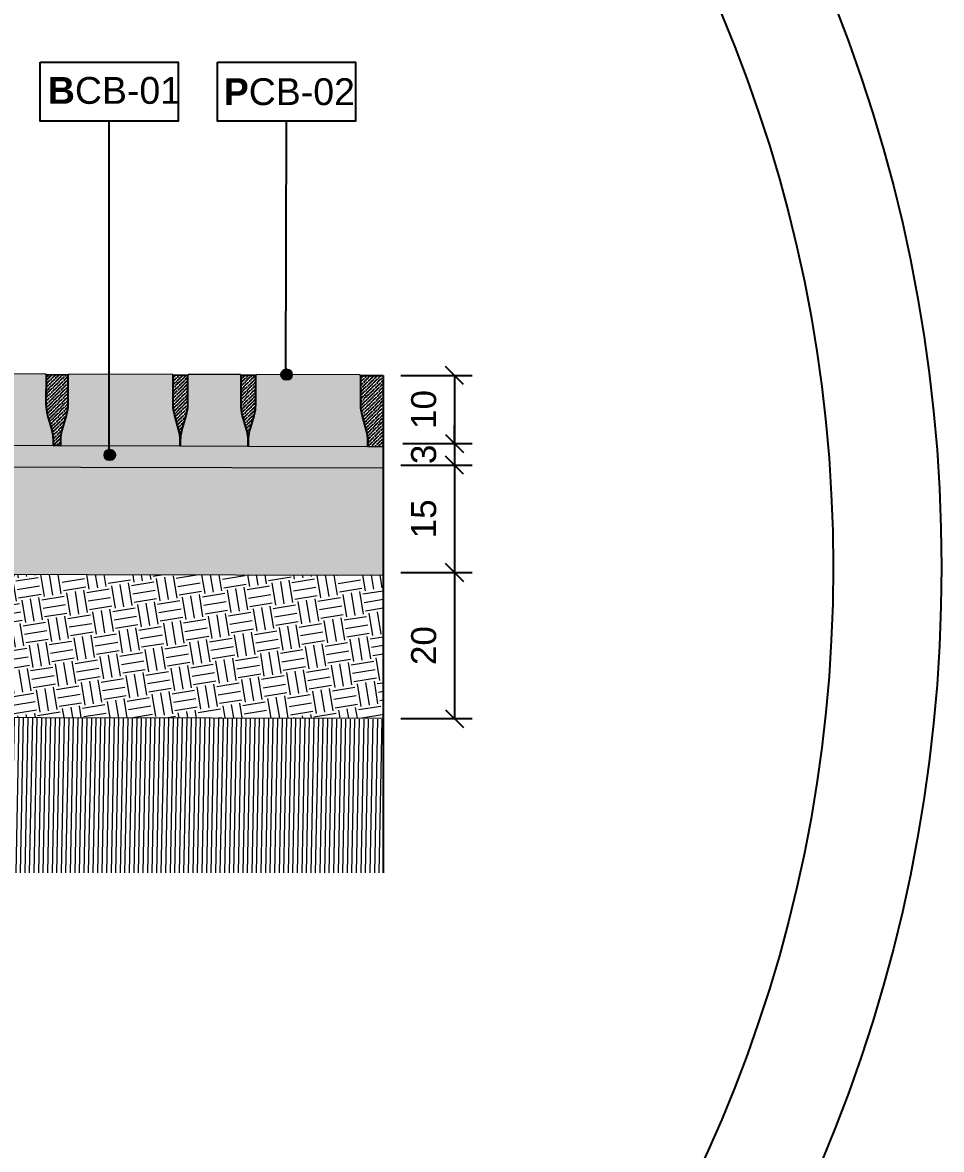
# Model space of a CAD drawing. Header units: metres. Extents: x -325 to 301, y -147 to 149.
# Drawn here: x 25.106 to 26.392, y 75.306 to 76.882 of the extents above; entities that cross this region are included whole.
import ezdxf

# ---------------------------------------------------------------- set-up
doc = ezdxf.new("R2010")
doc.units = ezdxf.units.M
doc.layers.get('Defpoints').update_dxf_attribs({"lineweight": 13})
doc.layers.add('-aux', color=50, linetype='Continuous', plot=False)
doc.layers.add('-AUX_MON', color=3, linetype='Continuous', plot=False)
doc.layers.add('0-TX-1_25', color=7, linetype='Continuous', true_color=0x3f4f7f)
doc.layers.add('EIT_3 TR sorra', color=7, linetype='Continuous', true_color=0xd8ceb0)
doc.layers.add('03-TR-Paviment_05_Open Joint Precast Pavements', color=7, linetype='Continuous', lineweight=5, true_color=0xb3b3b3)
doc.layers.add('3-TR tot_u', color=7, linetype='Continuous', lineweight=5, true_color=0x787878)
for name, color, linetype, lineweight in [('1-CM', 7, 'Continuous', 0), ('3-TR Seleccionat', 44, 'Continuous', 0), ('3-TR Tot-u', 37, 'Continuous', 0)]:
    doc.layers.add(name, color=color, linetype=linetype, lineweight=lineweight)
for name, color, linetype in [('1-SECCIÓ', 1, 'Continuous'), ('A-KEYPLAN_HATCH', 7, 'Continuous'), ('A_TEXT_2', 7, 'Continuous')]:
    doc.layers.add(name, color=color, linetype=linetype)
doc.styles.get("Standard").update_dxf_attribs({"font": 'arial.ttf'})
doc.dimstyles.new('ISO-25', dxfattribs={"dimtxt": 0.1, "dimasz": 0.1, "dimexe": 0.1, "dimexo": 0.1, "dimgap": 0.1, "dimtad": 1, "dimdec": 0, "dimlfac": 100, "dimzin": 9, "dimtxsty": 'Standard', "dimblk": 'OBLIQUE', "dimcen": 0.1, "dimadec": 0, "dimazin": 0, "dimtfac": 1, "dimtdec": 0, "dimtmove": 0, "dimatfit": 3, "dimldrblk": 'OBLIQUE', "dimfxl": 1, "dimarcsym": 0})
pattern_1 = [(44.29627933813831, (-4.012107408320698, 6.142735604438613), (0.001891461180019339, 0.006614238622742778), [0.00853281250000006, -0.001706562500000013, 0, -0.001706562500000013])]

# ---------------------------------------------------------------- blocks, each defined once
blk = doc.blocks.new('hatch keyplan 2')
at = {"layer": 'A-KEYPLAN_HATCH'}
blk.add_lwpolyline([(0, 0.005476596624248486), (0.012874798693294, 0.005476596623793739), (0.012874798693294, -2.273736754432321e-13), (0, 0)], close=True, dxfattribs=at)
blk = doc.blocks.new('hatch keyplan')
at = {"layer": 'A-KEYPLAN_HATCH'}
blk.add_blockref('hatch keyplan 2', (1.430579833341536, 0.8521467901477053), dxfattribs=at)
blk = doc.blocks.new('PCB03')
at = {"layer": 'A-KEYPLAN_HATCH'}
blk.add_blockref('hatch keyplan', (-1.42957983326266, -0.8521467901535917), dxfattribs=at)
at = {"layer": 'A_TEXT_2', "insert": (0.0002022692309803231, 0.0039881901570753), "char_height": 0.0025, "attachment_point": 1}
blk.add_mtext_dynamic_manual_height_columns('\\pi0.00139;{\\fArial|b1|i0|c0|p34;P}CB-02', width=0.01456192034901793, gutter_width=0.015, heights=[0], dxfattribs=at)
blk = doc.blocks.new('B-CB01')
at = {"layer": 'A-KEYPLAN_HATCH'}
blk.add_blockref('hatch keyplan', (-1.430579833341536, -0.8521467901477052), dxfattribs=at)
at = {"layer": 'A_TEXT_2', "insert": (-0.0007977308478921419, 0.004105509799023688), "char_height": 0.0025, "attachment_point": 1}
blk.add_mtext_dynamic_manual_height_columns('\\pi0.00152;{\\fArial|b1|i0|c0|p34;B}CB-01', width=0.01456192034901793, gutter_width=0.015, heights=[0], dxfattribs=at)
blk = doc.blocks.new('_Oblique')
at = {"color": 0, "lineweight": -2}
blk.add_line((-0.499999999995058, -0.4999999998130015), (0.500000000028669, 0.500000000163238), dxfattribs=at)
blk = doc.blocks.new('*D1039')
at = {"layer": '0-TX-1_25', "color": 0, "lineweight": -2, "transparency": 16777216}
for p, q in [((25.63580998752723, 76.38857247029402), (25.73562863155961, 76.38857247029402)), ((25.71062863155961, 76.38857247029402), (25.71062863155961, 76.29331485387964)), ((25.63820845521457, 76.29331485387964), (25.73562863155961, 76.29331485387964))]:
    blk.add_line(p, q, dxfattribs=at)
at = {"layer": 'Defpoints', "color": 0, "transparency": 16777216}
for p in [(25.61080998752723, 76.38857247029402), (25.61320845521458, 76.29331485387964), (25.71062863155961, 76.29331485387964)]:
    blk.add_point(p, dxfattribs=at)
at = {"layer": '0-TX-1_25', "color": 0, "lineweight": -2, "transparency": 16777216, "xscale": 0.025, "yscale": 0.025, "zscale": 0.025}
for p, rotation in [((25.71062863155961, 76.38857247029402), 90), ((25.71062863155961, 76.29331485387964), 270)]:
    blk.add_blockref('_Oblique', p, dxfattribs=dict(at, rotation=rotation))
at = {"layer": '0-TX-1_25', "color": 0, "transparency": 16777216, "insert": (25.66775857698936, 76.34094366208681), "char_height": 0.035, "attachment_point": 5, "rotation": 90}
blk.add_mtext('10', dxfattribs=at)
blk = doc.blocks.new('*D1036')
at = {"layer": '0-TX-1_25', "color": 0, "lineweight": -2, "transparency": 16777216}
for p, q in [((25.71062863155964, 76.29331485387964), (25.71062863155964, 76.31831485387964)), ((25.63820845521457, 76.29331485387964), (25.73562863155963, 76.29331485387964)), ((25.71062863155964, 76.29331485387964), (25.71062863155964, 76.26309861557522)), ((25.63568691622801, 76.26309861557522), (25.73562863155963, 76.26309861557522)), ((25.71062863155964, 76.26309861557522), (25.71062863155964, 76.23809861557521))]:
    blk.add_line(p, q, dxfattribs=at)
at = {"layer": 'Defpoints', "color": 0, "transparency": 16777216}
for p in [(25.61320845521458, 76.29331485387964), (25.61068691622801, 76.26309861557522), (25.71062863155964, 76.26309861557522)]:
    blk.add_point(p, dxfattribs=at)
at = {"layer": '0-TX-1_25', "color": 0, "lineweight": -2, "transparency": 16777216, "xscale": 0.025, "yscale": 0.025, "zscale": 0.025}
for p, rotation in [((25.71062863155964, 76.29331485387964), 270), ((25.71062863155964, 76.26309861557522), 90)]:
    blk.add_blockref('_Oblique', p, dxfattribs=dict(at, rotation=rotation))
at = {"layer": '0-TX-1_25', "color": 0, "transparency": 16777216, "insert": (25.66774663974519, 76.2782067347274), "char_height": 0.035, "attachment_point": 5, "rotation": 90}
blk.add_mtext('3', dxfattribs=at)
blk = doc.blocks.new('*D1037')
at = {"layer": '0-TX-1_25', "color": 0, "lineweight": -2, "transparency": 16777216}
for p, q in [((25.63568691622801, 76.26309861557522), (25.73562863155982, 76.26309861557522)), ((25.71062863155982, 76.26309861557522), (25.71062863155982, 76.1129330463556)), ((25.63568691622801, 76.1129330463556), (25.73562863155982, 76.1129330463556))]:
    blk.add_line(p, q, dxfattribs=at)
at = {"layer": 'Defpoints', "color": 0, "transparency": 16777216}
for p in [(25.61068691622801, 76.26309861557522), (25.61068691622801, 76.1129330463556), (25.71062863155982, 76.1129330463556)]:
    blk.add_point(p, dxfattribs=at)
at = {"layer": '0-TX-1_25', "color": 0, "lineweight": -2, "transparency": 16777216, "xscale": 0.025, "yscale": 0.025, "zscale": 0.025}
for p, rotation in [((25.71062863155982, 76.26309861557522), 90), ((25.71062863155982, 76.1129330463556), 270)]:
    blk.add_blockref('_Oblique', p, dxfattribs=dict(at, rotation=rotation))
at = {"layer": '0-TX-1_25', "color": 0, "transparency": 16777216, "insert": (25.66775857698958, 76.18801583096538), "char_height": 0.035, "attachment_point": 5, "rotation": 90}
blk.add_mtext('15', dxfattribs=at)
blk = doc.blocks.new('*D1038')
at = {"layer": '0-TX-1_25', "color": 0, "lineweight": -2, "transparency": 16777216}
for p, q in [((25.63568691622801, 76.1129330463556), (25.73562863155971, 76.1129330463556)), ((25.71062863155971, 76.1129330463556), (25.71062863155971, 75.90868381223636)), ((25.63571328377654, 75.90868381223636), (25.73562863155971, 75.90868381223636))]:
    blk.add_line(p, q, dxfattribs=at)
at = {"layer": 'Defpoints', "color": 0, "transparency": 16777216}
for p in [(25.61068691622801, 76.1129330463556), (25.61071328377654, 75.90868381223636), (25.71062863155971, 75.90868381223636)]:
    blk.add_point(p, dxfattribs=at)
at = {"layer": '0-TX-1_25', "color": 0, "lineweight": -2, "transparency": 16777216, "xscale": 0.025, "yscale": 0.025, "zscale": 0.025}
for p, rotation in [((25.71062863155971, 76.1129330463556), 90), ((25.71062863155971, 75.90868381223636), 270)]:
    blk.add_blockref('_Oblique', p, dxfattribs=dict(at, rotation=rotation))
at = {"layer": '0-TX-1_25', "color": 0, "transparency": 16777216, "insert": (25.66775857698946, 76.01080842929596), "char_height": 0.035, "attachment_point": 5, "rotation": 90}
blk.add_mtext('20', dxfattribs=at)
blk = doc.blocks.new('POINT')
at = {"layer": '0-TX-1_25'}
h = blk.add_hatch(dxfattribs=at)
h.set_pattern_fill('ANGLE', color=256)
h.set_pattern_definition([(0, (-83.74681484067048, -12.72584030761209), (0, 6.985), [5.08, -1.905]), (90, (-83.74681484067048, -12.72584030761209), (-6.985, 4.277078946022131e-16), [5.08, -1.905])])
edge = h.paths.add_edge_path()
edge.add_arc((0, 0), 0.0075, 0, 360)
h = blk.add_hatch(color=256, dxfattribs=at)
h.dxf.hatch_style = 1
edge = h.paths.add_edge_path()
edge.add_arc((0, 0), 0.0075, 0, 360)
blk.add_circle((0, 0), 0.0075, dxfattribs=at)

msp = doc.modelspace()

# ---------------------------------------------------------------- hatches: boundary and pattern name
at = {"layer": '03-TR-Paviment_05_Open Joint Precast Pavements'}
h = msp.add_hatch(color=256, dxfattribs=at)
h.dxf.hatch_style = 1
edge = h.paths.add_edge_path()
edge.add_line((25.14956659852138, 76.29044627399152), (25.14958609110287, 76.29864202952912))
edge.add_arc((25.10116866960452, 76.29875718173456), 0.04841755843264849, 359.8637324597371, 375.8627515861262)
edge.add_line((25.14774244912511, 76.31199134305088), (25.14184515020421, 76.33274516231349))
edge.add_arc((25.19681363417178, 76.34836471629646), 0.05714459463781036, 179.8637299597835, 195.8627490860664, ccw=False)
edge.add_line((25.13966920115596, 76.34850062663635), (25.13976700865274, 76.38962578471718))
edge.add_line((25.13976700865274, 76.38962578471718), (25.1389698058421, 76.38962768019145))
edge.add_line((25.1389698058421, 76.38962768019145), (25.13897181284225, 76.39047175367331))
edge.add_line((25.13897181284225, 76.39047175367331), (24.9394009283798, 76.39094639454005))
edge.add_line((24.9394009283798, 76.39094639454005), (24.93939892044833, 76.3901023203597))
edge.add_line((24.93939892044833, 76.3901023203597), (24.93860171763768, 76.39010421886077))
edge.add_line((24.93860171763768, 76.39010421886077), (24.93850391060656, 76.34897905961579))
edge.add_arc((24.88135947817328, 76.34911496612496), 0.05714459404616398, 343.8647146729562, 359.86373379923896, ccw=False)
edge.add_line((24.93625304317644, 76.33323412389463), (24.93025709484315, 76.31250858540615))
edge.add_arc((24.97676739322988, 76.29905304283423), 0.04841755344839514, 163.8647148788183, 179.8637340052075)
edge.add_line((24.92834997671267, 76.29916819372183), (24.92833048459685, 76.29097243911555))
edge.add_line((24.92833048459685, 76.29097243911555), (25.14956659852138, 76.29044627399152))
h = msp.add_hatch(color=256, dxfattribs=at)
h.dxf.hatch_style = 1
edge = h.paths.add_edge_path()
edge.add_line((25.32705725199154, 76.29002064863188), (25.32707674271038, 76.29821640486797))
edge.add_arc((25.27865932131497, 76.29833156381693), 0.04841755834575468, 359.8637244794061, 375.8627436057946)
edge.add_line((25.32523310259527, 76.31156571862256), (25.31933580367437, 76.332319538118))
edge.add_arc((25.37430428515676, 76.34793909175173), 0.05714459215181739, 179.8637303040263, 195.8627494303093, ccw=False)
edge.add_line((25.31715985462612, 76.34807500174237), (25.3172576621229, 76.38920015935754))
edge.add_line((25.3172576621229, 76.38920015935754), (25.31646045791527, 76.38920205529747))
edge.add_line((25.31646045791527, 76.38920205529747), (25.31646246584674, 76.39004612877933))
edge.add_line((25.31646246584674, 76.39004612877933), (25.17063700762188, 76.39039294748535))
edge.add_line((25.17063700762188, 76.39039294748535), (25.17063500155306, 76.38954887167519))
edge.add_line((25.17063500155306, 76.38954887167519), (25.16983779734543, 76.3895507720389))
edge.add_line((25.16983779734543, 76.3895507720389), (25.16973998984864, 76.34842561093127))
edge.add_arc((25.11259556380964, 76.34856152002855), 0.05714458765805319, 343.8647120627596, 359.86373118904174, ccw=False)
edge.add_line((25.16748912195286, 76.33268067707276), (25.16149317501655, 76.31195513858428))
edge.add_arc((25.20800347045246, 76.29849959304805), 0.04841755143760445, 163.8647105387003, 179.8637296650898)
edge.add_line((25.15958605595475, 76.29861474759845), (25.15956656337326, 76.29041899229368))
edge.add_line((25.15956656337326, 76.29041899229368), (25.32705725199154, 76.29002064863188))
h = msp.add_hatch(color=256, dxfattribs=at)
h.dxf.hatch_style = 1
edge = h.paths.add_edge_path()
edge.add_line((25.42202005982941, 76.28979130276447), (25.42203955334222, 76.29798705806924))
edge.add_arc((25.37362212617505, 76.29810220600282), 0.04841756409130001, 359.8637375308511, 375.8627566572404)
edge.add_line((25.42019590996748, 76.31133637298798), (25.41429861104658, 76.3320901915521))
edge.add_arc((25.46926709193342, 76.34770974341264), 0.05714459109426871, 179.8637287570675, 195.8627478833494, ccw=False)
edge.add_line((25.41212266246399, 76.34784565494364), (25.41222047042644, 76.38897081186032))
edge.add_line((25.41222047042644, 76.38897081186032), (25.41142326668447, 76.3889727089644))
edge.add_line((25.41142326668447, 76.3889727089644), (25.4114252750816, 76.38981678244626))
edge.add_line((25.4114252750816, 76.38981678244626), (25.33812768739259, 76.38999110624162))
edge.add_line((25.33812768739259, 76.38999110624162), (25.33812567992678, 76.38914703159561))
edge.add_line((25.33812567992678, 76.38914703159561), (25.33732847665047, 76.38914893195933))
edge.add_line((25.33732847665047, 76.38914893195933), (25.33723066868803, 76.34802377038604))
edge.add_arc((25.28008624523713, 76.34815967308903), 0.05714458505475092, 343.8647184677755, 359.8637375940579, ccw=False)
edge.add_line((25.33497980265489, 76.33227883699318), (25.3289838543216, 76.31155329827187))
edge.add_arc((25.37549414999033, 76.29809775439242), 0.04841755120083587, 163.8647124986113, 179.8637316250004)
edge.add_line((25.32707673572546, 76.29821290728604), (25.32705724454096, 76.29001715174844))
edge.add_line((25.32705724454096, 76.29001715174844), (25.42202005982941, 76.28979130276447))
h = msp.add_hatch(color=256, dxfattribs=at)
h.dxf.hatch_style = 1
edge = h.paths.add_edge_path()
edge.add_line((25.58951074798202, 76.28939295910267), (25.58953023963219, 76.29758871464027))
edge.add_arc((25.54111281694272, 76.2977038703921), 0.04841755963219799, 359.8637282664178, 375.8627473928069)
edge.add_line((25.58768659858575, 76.31093802862769), (25.58178930013051, 76.33169184812313))
edge.add_arc((25.63675778055169, 76.34731140329723), 0.05714459155204819, 179.8637320804945, 195.8627512067764, ccw=False)
edge.add_line((25.5796133506166, 76.34744731151467), (25.57971115811339, 76.38857246912984))
edge.add_line((25.57971115811339, 76.38857246912984), (25.57891395437142, 76.38857436576826))
edge.add_line((25.57891395437142, 76.38857436576826), (25.57891596276855, 76.38941843901729))
edge.add_line((25.57891596276855, 76.38941843901729), (25.4330905031467, 76.38976525795614))
edge.add_line((25.4330905031467, 76.38976525795614), (25.4330884980092, 76.38892118121466))
edge.add_line((25.4330884980092, 76.38892118121466), (25.43229129426723, 76.38892308157837))
edge.add_line((25.43229129426723, 76.38892308157837), (25.43219348583913, 76.34779792047074))
edge.add_arc((25.37504906357935, 76.34793382672012), 0.0571445838720702, 343.86471490917216, 359.8637340354546, ccw=False)
edge.add_line((25.42994261887467, 76.33205298754355), (25.4239466714727, 76.31132744812375))
edge.add_arc((25.47045696608021, 76.29787190270393), 0.04841755060949388, 163.8647103986069, 179.8637295249965)
edge.add_line((25.4220395524109, 76.29798705737075), (25.42202005982941, 76.28979130276447))
edge.add_line((25.42202005982941, 76.28979130276447), (25.58951074798202, 76.28939295910267))
at = {"layer": '3-TR Seleccionat'}
h = msp.add_hatch(dxfattribs=at)
h.set_pattern_fill('ANSI31', color=256, scale=0.002, angle=223.8682194563586, style=0)
h.set_pattern_definition([(268.8682194563586, (428160.3410399841, -659345.7728805491), (-0.006348761178338337, 0.0001254252782496586), [])])
h.paths.add_polyline_path([(25.61080998752722, 75.90783126786255), (25.61080998752722, 75.69306014370343), (22.61080998752722, 75.69306014370343), (22.61080998752722, 75.89305985457308), (24.37148724377655, 75.91362113636235)])
at = {"layer": '3-TR Tot-u'}
h = msp.add_hatch(dxfattribs=at)
h.set_pattern_fill('EARTH', color=256, scale=0.005, angle=-80.8247561036608, style=0)
h.set_pattern_definition([(279.1752438963392, (-9.790650092076557, -4.562816264586601), (0.03640645211205976, -0.02628108149624554), [0.03175, -0.03175]), (279.1752438963392, (-9.778896179525002, -4.56091775759613), (0.03640645211205976, -0.02628108149624554), [0.03175, -0.03175]), (279.1752438963392, (-9.76714226697344, -4.559019250605672), (0.03640645211205976, -0.02628108149624554), [0.03175, -0.03175]), (9.175243896339197, (-9.762591460459436, -4.5623043857927), (0.02628108149624554, 0.03640645211205976), [0.03175, -0.03175]), (9.175243896339197, (-9.760692953468972, -4.574058298344255), (0.02628108149624554, 0.03640645211205976), [0.03175, -0.03175]), (9.175243896339197, (-9.758794446478507, -4.58581221089581), (0.02628108149624554, 0.03640645211205976), [0.03175, -0.03175])])
h.paths.add_polyline_path([(24.37254828073583, 76.11192737810632), (24.41478590104988, 75.9118312670863), (24.49867334750376, 75.91164139998747), (25.6107564615744, 75.90917191359101), (25.61086351348003, 76.10917218357159)])
at = {"layer": '3-TR tot_u'}
h = msp.add_hatch(dxfattribs=at)
h.set_pattern_fill('AR-CONC', color=256, scale=0.0002, angle=90.26641431039367)
h.set_pattern_definition([(140.2664143103937, (-8.96527029979784, 4.825778376293727), (0.003018358551071247, 0.03645136258436954), [0.00381, -0.04191]), (85.26641431039367, (-8.96527029979784, 4.825778376293727), (-0.03817818106754276, -0.007226282933233686), [0.003048, -0.033528116834]), (190.7178590103937, (-8.965018770598892, 4.828815980089217), (-0.03515982095845395, 0.02922507956224307), [0.00323800176, -0.03561804892000001]), (136.4506143103937, (-8.975430189964865, 4.825731134425951), (0.00815628255818146, 0.05425431968784703), [0.005715, -0.062865]), (186.9019719203937, (-8.974750505198497, 4.830252323693031), (-0.04970546584793135, 0.04725021761608914), [0.004857004628, -0.053427121632]), (81.45056548039366, (-8.975430189964865, 4.825731134425951), (-0.04970546584550613, 0.04725021761879526), [0.004571993414, -0.050291946384]), (111.2664143103937, (-8.972913838356991, 4.830822889976403), (0.02031182351307306, 0.03041765279537408), [0.00381, -0.04191]), (56.2664143103937, (-8.972913838356991, 4.830822889976403), (-0.03689466829018208, 0.01218898497184377), [0.003048, -0.033528]), (161.7178593103937, (-8.97122118638735, 4.833357694374911), (-0.01658284496692729, 0.04260663769872181), [0.003238001759999998, -0.03561798751999996]), (127.7664143103937, (-8.96527029979784, 4.825778376293727), (-0.01691369723239765, 0.0005390813352213942), [0, -0.0331216, 0, -0.034036, 0, -0.033655]), (97.76641431039367, (-8.96527029979784, 4.825778376293727), (-0.02009803784807661, 0.01327062430379522), [0, -0.0194056, 0, -0.0323596, 0, -0.012827]), (57.76641431039366, (-8.965217625115269, 4.814450098757504), (0.001019642850235293, 0.02712315336894964), [0, -0.0127, 0, -0.039624, 0, -0.052578]), (47.76641431039366, (-8.965194004181381, 4.809370153673981), (-0.005222997154178432, 0.02960187044262312), [0, -0.01651, 0, -0.0263144, 0, -0.037338])])
h.paths.add_polyline_path([(24.34126020922143, 76.26199858881485), (25.6107564615744, 76.2591728100759), (25.61086351348003, 76.10917218357159), (24.37254828073583, 76.11192737810632)])
at = {"layer": 'EIT_3 TR sorra'}
h = msp.add_hatch(dxfattribs=at)
h.set_pattern_fill('ANSI36', color=256, scale=0.001075000000000009, angle=-0.7037206618616451, style=0, double=1)
h.set_pattern_definition([(44.29627933813831, (-4.179598080640826, 6.143140943497102), (0.001891461180019339, 0.006614238622742778), [0.00853281250000006, -0.001706562500000013, 0, -0.001706562500000013])])
edge = h.paths.add_edge_path()
edge.add_line((25.15956656244194, 76.29041899275934), (25.14956659293344, 76.29044277640959))
edge.add_line((25.14956659293344, 76.29044277640959), (25.14958608365228, 76.29863853148153))
edge.add_arc((25.1011686675891, 76.29875368630191), 0.04841755300371786, 359.8637293500136, 375.8627484761251)
edge.add_line((25.14774244260585, 76.3119878436063), (25.14184514368495, 76.33274166705986))
edge.add_arc((25.19681361960168, 76.34836121822194), 0.05714458612250923, 179.863729445582, 195.8627485718004, ccw=False)
edge.add_line((25.13966919510236, 76.34849712905442), (25.13976701098105, 76.38962578401869))
edge.add_line((25.13976701098105, 76.38962578401869), (25.16983780479601, 76.3895542663612))
edge.add_line((25.16983780479601, 76.3895542663612), (25.16973998705467, 76.34842561069844))
edge.add_arc((25.11259555876344, 76.34856151778968), 0.05714458990551153, 343.8647140794499, 359.8637332057612, ccw=False)
edge.add_line((25.16748911962455, 76.33268067614144), (25.16149317222258, 76.31195513928277))
edge.add_arc((25.20800346209312, 76.29849959621815), 0.04841754540459353, 163.8647115180524, 179.8637306442651)
edge.add_line((25.15958605362644, 76.29861474992676), (25.15956656244194, 76.29041899275934))
edge.add_line((25.15956656244194, 76.29041899275934), (25.14956659293344, 76.29044277640959))
h = msp.add_hatch(dxfattribs=at)
h.set_pattern_fill('ANSI36', color=256, scale=0.001075000000000009, angle=-0.7037206618616451, style=0, double=1)
h.set_pattern_definition([(44.29627933813831, (-4.274560904776845, 6.143363294666315), (0.001891461180019339, 0.006614238622742778), [0.00853281250000006, -0.001706562500000013, 0, -0.001706562500000013])])
edge = h.paths.add_edge_path()
edge.add_line((25.32705724500662, 76.29001715244694), (25.32707673665678, 76.29821290821737))
edge.add_arc((25.27865932118916, 76.29832806126456), 0.04841755240394313, 359.8637314466651, 375.8627505727771)
edge.add_line((25.32523309514469, 76.31156222010931), (25.31933579808643, 76.33231604286438))
edge.add_arc((25.37430428241695, 76.34793560027735), 0.05714459592448072, 179.8637331684918, 195.8627522947105, ccw=False)
edge.add_line((25.31715984810686, 76.34807150742007), (25.31725766491687, 76.38920016075453))
edge.add_line((25.31725766491687, 76.38920016075453), (25.33732848782634, 76.38915242395332))
edge.add_line((25.33732848782634, 76.38915242395332), (25.33723066961935, 76.34802377155019))
edge.add_arc((25.28008623493383, 76.34815967605333), 0.05714459629362245, 343.8647166896326, 359.8637358159438, ccw=False)
edge.add_line((25.33497980265489, 76.33227883513054), (25.32898385478726, 76.31155329873754))
edge.add_arc((25.37549414419214, 76.29809775235935), 0.04841754587813473, 163.8647075982139, 179.8637267244266)
edge.add_line((25.3270767352598, 76.29821290938152), (25.32705724454096, 76.29001715244694))
h = msp.add_hatch(dxfattribs=at)
h.set_pattern_fill('ANSI36', color=256, scale=0.001075000000000009, angle=-0.7037206618616451, style=0, double=1)
h.set_pattern_definition(pattern_1)
edge = h.paths.add_edge_path()
edge.add_line((25.42202005424148, 76.28978780471688), (25.42203954496032, 76.29798355978882))
edge.add_arc((25.37362212594631, 76.2980987116449), 0.0484175559474901, 359.8637328661649, 375.8627519922768)
edge.add_line((25.42019590298256, 76.31133287261208), (25.41429860545864, 76.33208669606564))
edge.add_arc((25.46926708551732, 76.3477062478098), 0.05714459026583086, 179.8637288718441, 195.8627479980621, ccw=False)
edge.add_line((25.41212265687605, 76.34784215922436), (25.4122204732204, 76.38897081232598))
edge.add_line((25.4122204732204, 76.38897081232598), (25.43229129566422, 76.38892307785308))
edge.add_line((25.43229129566422, 76.38892307785308), (25.43219347792288, 76.34779442335447))
edge.add_arc((25.37504904880326, 76.34793033032929), 0.05714459073362212, 343.8647141981484, 359.8637333244596, ccw=False)
edge.add_line((25.42994261049276, 76.33204948856464), (25.42394666309079, 76.31132395287013))
edge.add_arc((25.47045695852723, 76.29786840733381), 0.04841755143813664, 163.8647105387775, 179.8637296649903)
edge.add_line((25.42203954402899, 76.2979835618843), (25.42202005331015, 76.2897878033199))
h = msp.add_hatch(dxfattribs=at)
h.set_pattern_fill('ANSI36', color=256, scale=0.001075000000000009, angle=-0.7037206618616451, style=0, double=1)
h.set_pattern_definition(pattern_1)
edge = h.paths.add_edge_path()
edge.add_line((25.5895107409971, 76.2893894619864), (25.5895302333895, 76.28938946221923))
edge.add_arc((25.52823889544131, 76.29499609126623), 0.06154723711711155, 354.7734106829894, 375.0085210337252)
edge.add_line((25.58768659160083, 76.31093452964878), (25.58178929416775, 76.3316883534386))
edge.add_arc((25.63675777745204, 76.34730790934469), 0.05714459450621347, 179.8637319913902, 195.8627511281084, ccw=False)
edge.add_line((25.579613344563, 76.34744381765803), (25.57971116183868, 76.388572470294))
edge.add_line((25.57971116183868, 76.388572470294), (25.61080998752722, 76.38854860189339))
edge.add_line((25.61080998752722, 76.38854860189339), (25.61080998752722, 76.34739608150309))
edge.add_line((25.61080998752722, 76.34739608150309), (25.61080998752722, 76.32132139702298))
edge.add_line((25.61080998752722, 76.32132139702298), (25.61080998752722, 76.29022935610647))
edge.add_line((25.61080998752722, 76.29022935610647), (25.58953023171594, 76.28938946398164))
edge.add_line((25.58953023171594, 76.28938946398164), (25.5895107409971, 76.2893894619864))
h = msp.add_hatch(dxfattribs=at)
h.set_pattern_fill('ANSI36', color=256, scale=0.001075000000000009, angle=-0.7037206618616451, style=0, double=1)
h.set_pattern_definition([(62.57232194835935, (48.30935785295983, 324.4776070967873), (-0.0002781454626811859, 0.006873748108251587), [0.008532812500000072, -0.001706562500000015, 0, -0.001706562500000015])])
h.paths.add_polyline_path([(24.33492087670907, 76.29231095471636), (24.341260209124, 76.26199857880336), (25.61080998752722, 76.25917281054203), (25.61080998752722, 76.28933429283194)])

# ---------------------------------------------------------------- linework, layer by layer
at = {"layer": '-aux'}
for points in [[(25.15956656244194, 76.29041899275934), (25.14956659293344, 76.29044277640959), (25.14958608365228, 76.29863853148153, 0.06992251114754273), (25.14774244260585, 76.3119878436063), (25.14184514368495, 76.33274166705986, -0.06992251114800961), (25.13966919510236, 76.34849712905442), (25.13976701098105, 76.38962578401869), (25.16983780479601, 76.3895542663612), (25.16973998705467, 76.34842561069844, -0.0699225111484148), (25.16748911962455, 76.33268067614144), (25.16149317222258, 76.31195513928277, 0.06992251114798485), (25.15958605362644, 76.29861474992676), (25.15956656244194, 76.29041899275934), (25.14956659293344, 76.29044277640959)], [(25.32705724454096, 76.29001715244694), (25.32705724500662, 76.29001715244694), (25.32707673665678, 76.29821290821737, 0.06992251114754273), (25.32523309514469, 76.31156222010931), (25.31933579808643, 76.33231604286438, -0.06992251114800961), (25.31715984810686, 76.34807150742007), (25.31725766491687, 76.38920016075453), (25.33732848782634, 76.38915242395332), (25.33723066961935, 76.34802377155019, -0.0699225111484148), (25.33497980265489, 76.33227883513054), (25.32898385478726, 76.31155329873754, 0.06992251114798485), (25.3270767352598, 76.29821290938152), (25.32705724454096, 76.29001715244694), (25.32705724500662, 76.29001715244694)], [(25.42202005331015, 76.2897878033199), (25.42202005424148, 76.28978780471688), (25.42203954496032, 76.29798355978882, 0.06992251114754273), (25.42019590298256, 76.31133287261208), (25.41429860545864, 76.33208669606564, -0.06992251114800961), (25.41212265687605, 76.34784215922436), (25.4122204732204, 76.38897081232598), (25.43229129566422, 76.38892307785308), (25.43219347792288, 76.34779442335447, -0.0699225111484148), (25.42994261049276, 76.33204948856464), (25.42394666309079, 76.31132395287013, 0.06992251114798485), (25.42203954402899, 76.2979835618843), (25.42202005331015, 76.2897878033199), (25.42202005424148, 76.28978780471688)], [(25.58951074146276, 76.28938946221923), (25.5895107409971, 76.2893894619864), (25.58953023311293, 76.29758521775683, 0.06992251114754273), (25.58768659160083, 76.31093452964878), (25.58178929454258, 76.33168835333517, -0.06992251114800961), (25.579613344563, 76.34744381765803), (25.57971116183868, 76.388572470294), (25.61080998752722, 76.388572470294)], [(25.58974657259492, 76.30204343971543, 0.02305899625476964), (25.58953023171594, 76.29758521938665), (25.58951074146276, 76.28938946221923), (25.5895107409971, 76.2893894619864)]]:
    msp.add_lwpolyline(points, format="xyb", dxfattribs=at)
at = {"layer": '-AUX_MON'}
for radius in [2.135556700202495, 1.984048339776649]:
    msp.add_circle((24.25637928558862, 76.12038588246159), radius, dxfattribs=at)
at = {"layer": '0-TX-1_25'}
for points in [[(25.22758687558274, 76.27737184744271), (25.22758687558273, 76.74424175929184)], [(25.47480118729048, 76.38966605679298), (25.47564448015031, 76.7442417592852)]]:
    msp.add_lwpolyline(points, dxfattribs=at)
at = {"layer": '1-CM'}
for points in [[(25.14956659852138, 76.29044627399152), (25.14958609110287, 76.29864202952912, 0.06992251114875708), (25.14774244912511, 76.31199134305088), (25.14184515020421, 76.33274516231349, -0.0699225111482901), (25.13966920115596, 76.34850062663635), (25.13976700865274, 76.38962578471718), (25.1389698058421, 76.38962768019145), (25.13897181284225, 76.39047175367331), (24.9394009283798, 76.39094639454005), (24.93939892044833, 76.3901023203597), (24.93860171763768, 76.39010421886077), (24.93850391060656, 76.34897905961579, -0.0699225111482901), (24.93625304317644, 76.33323412389463), (24.93025709484315, 76.31250858540615, 0.06992251114875708), (24.92834997671267, 76.29916819372183), (24.92833048459685, 76.29097243911555)], [(25.32705725199154, 76.29002064863188), (25.32707674271038, 76.29821640486797, 0.06992251114875708), (25.32523310259527, 76.31156571862256), (25.31933580367437, 76.332319538118, -0.0699225111482901), (25.31715985462612, 76.34807500174237), (25.3172576621229, 76.38920015935754), (25.31646045791527, 76.38920205529747), (25.31646246584674, 76.39004612877933), (25.17063700762188, 76.39039294748535), (25.17063500155306, 76.38954887167519), (25.16983779734543, 76.3895507720389), (25.16973998984864, 76.34842561093127, -0.0699225111482901), (25.16748912195286, 76.33268067707276), (25.16149317501655, 76.31195513858428, 0.06992251114875708), (25.15958605595475, 76.29861474759845), (25.15956656337326, 76.29041899229368)], [(25.42202005982941, 76.28979130276447), (25.42203955334222, 76.29798705806924, 0.06992251114875708), (25.42019590996748, 76.31133637298798), (25.41429861104658, 76.3320901915521, -0.0699225111482901), (25.41212266246399, 76.34784565494364), (25.41222047042644, 76.38897081186032), (25.41142326668447, 76.3889727089644), (25.4114252750816, 76.38981678244626), (25.33812768739259, 76.38999110624162), (25.33812567992678, 76.38914703159561), (25.33732847665047, 76.38914893195933), (25.33723066868803, 76.34802377038604, -0.0699225111482901), (25.33497980265489, 76.33227883699318), (25.3289838543216, 76.31155329827187, 0.06992251114875708), (25.32707673572546, 76.29821290728604), (25.32705724454096, 76.29001715174844)], [(25.58951074798202, 76.28939295910267), (25.58953023963219, 76.29758871464027, 0.06992251114875708), (25.58768659858575, 76.31093802862769), (25.58178930013051, 76.33169184812313, -0.0699225111482901), (25.5796133506166, 76.34744731151467), (25.57971115811339, 76.38857246912984), (25.57891395437142, 76.38857436576826), (25.57891596276855, 76.38941843901729), (25.4330905031467, 76.38976525795614), (25.4330884980092, 76.38892118121466), (25.43229129426723, 76.38892308157837), (25.43219348583913, 76.34779792047074, -0.0699225111482901), (25.42994261887467, 76.33205298754355), (25.4239466714727, 76.31132744812375, 0.06992251114875708), (25.4220395524109, 76.29798705737075), (25.42202005982941, 76.28979130276447)]]:
    msp.add_lwpolyline(points, format="xyb", close=True, dxfattribs=at)
for points in [[(25.58951074146276, 76.28938946221923), (25.61080998752722, 76.28938946221923)], [(24.34126020922143, 76.26199857833747), (25.61080998752722, 76.2591251360835)], [(24.37254828073583, 76.11192737810632), (25.61080998752722, 76.1091247518757)], [(24.41478590104988, 75.9118312670863), (25.61080998752722, 75.90912423959861)]]:
    msp.add_lwpolyline(points, dxfattribs=at)
at = {"layer": '1-SECCIÓ'}
msp.add_lwpolyline([(25.61080998752722, 76.388572470294), (25.61080998752722, 75.69306014370343)], dxfattribs=at)

# ---------------------------------------------------------------- block references
at = {"layer": '0-TX-1_25', "xscale": 15, "yscale": 15, "zscale": 15}
for name, p in [('B-CB01', (25.13102588538302, 76.74424175929354)), ('PCB03', (25.36408348876747, 76.7442417593752))]:
    msp.add_blockref(name, p, dxfattribs=at)
at = {"layer": '0-TX-1_25'}
for p in [(25.47581184129335, 76.38966365313898), (25.22840369765236, 76.27737184744272)]:
    msp.add_blockref('POINT', p, dxfattribs=at)

# ---------------------------------------------------------------- dimensions: what is measured, and where the dimension line sits
for base, p1, p2, picture, middle in [((25.71062863155961, 76.29331485387964), (25.61080998752722, 76.388572470294), (25.61320845521456, 76.29331485387961), '*D1039', (25.71062863155962, 76.34094366208681)), ((25.71062863155964, 76.26309861557522), (25.61320845521456, 76.29331485387961), (25.61068691622799, 76.26309861557519), '*D1036', (25.71062863155965, 76.2782067347274))]:
    dim = msp.add_linear_dim(base=base, p1=p1, p2=p2, angle=90, dimstyle='ISO-25', override={"dimtxt": 0.035, "dimasz": 0.025, "dimexe": 0.025, "dimexo": 0.025, "dimgap": 0.025, "dimblk1": 'Oblique', "dimblk2": 'Oblique', "dimsah": 1, "dimfxl": 0.1, "dimfxlon": 1, "dimarcsym": 1}, dxfattribs=at)
    dim.commit()
    dim.dimension.update_dxf_attribs({"geometry": picture, "text_midpoint": middle, "dimtype": 160})
for base, p1, p2, picture, middle in [((25.71062863155982, 76.1129330463556), (25.61068691622799, 76.26309861557519), (25.61068691622799, 76.11293304635556), '*D1037', (25.66775857698958, 76.18801583096538)), ((25.71062863155971, 75.90868381223636), (25.61068691622799, 76.11293304635556), (25.61071328377653, 75.90868381223633), '*D1038', (25.66775857698946, 76.01080842929596))]:
    dim = msp.add_linear_dim(base=base, p1=p1, p2=p2, angle=90, dimstyle='ISO-25', override={"dimtxt": 0.035, "dimasz": 0.025, "dimexe": 0.025, "dimexo": 0.025, "dimgap": 0.025, "dimblk1": 'Oblique', "dimblk2": 'Oblique', "dimsah": 1, "dimfxl": 0.1, "dimfxlon": 1, "dimarcsym": 1}, dxfattribs=at)
    dim.commit()
    dim.dimension.update_dxf_attribs({"geometry": picture, "text_midpoint": middle})

doc.saveas('drawing.dxf')
